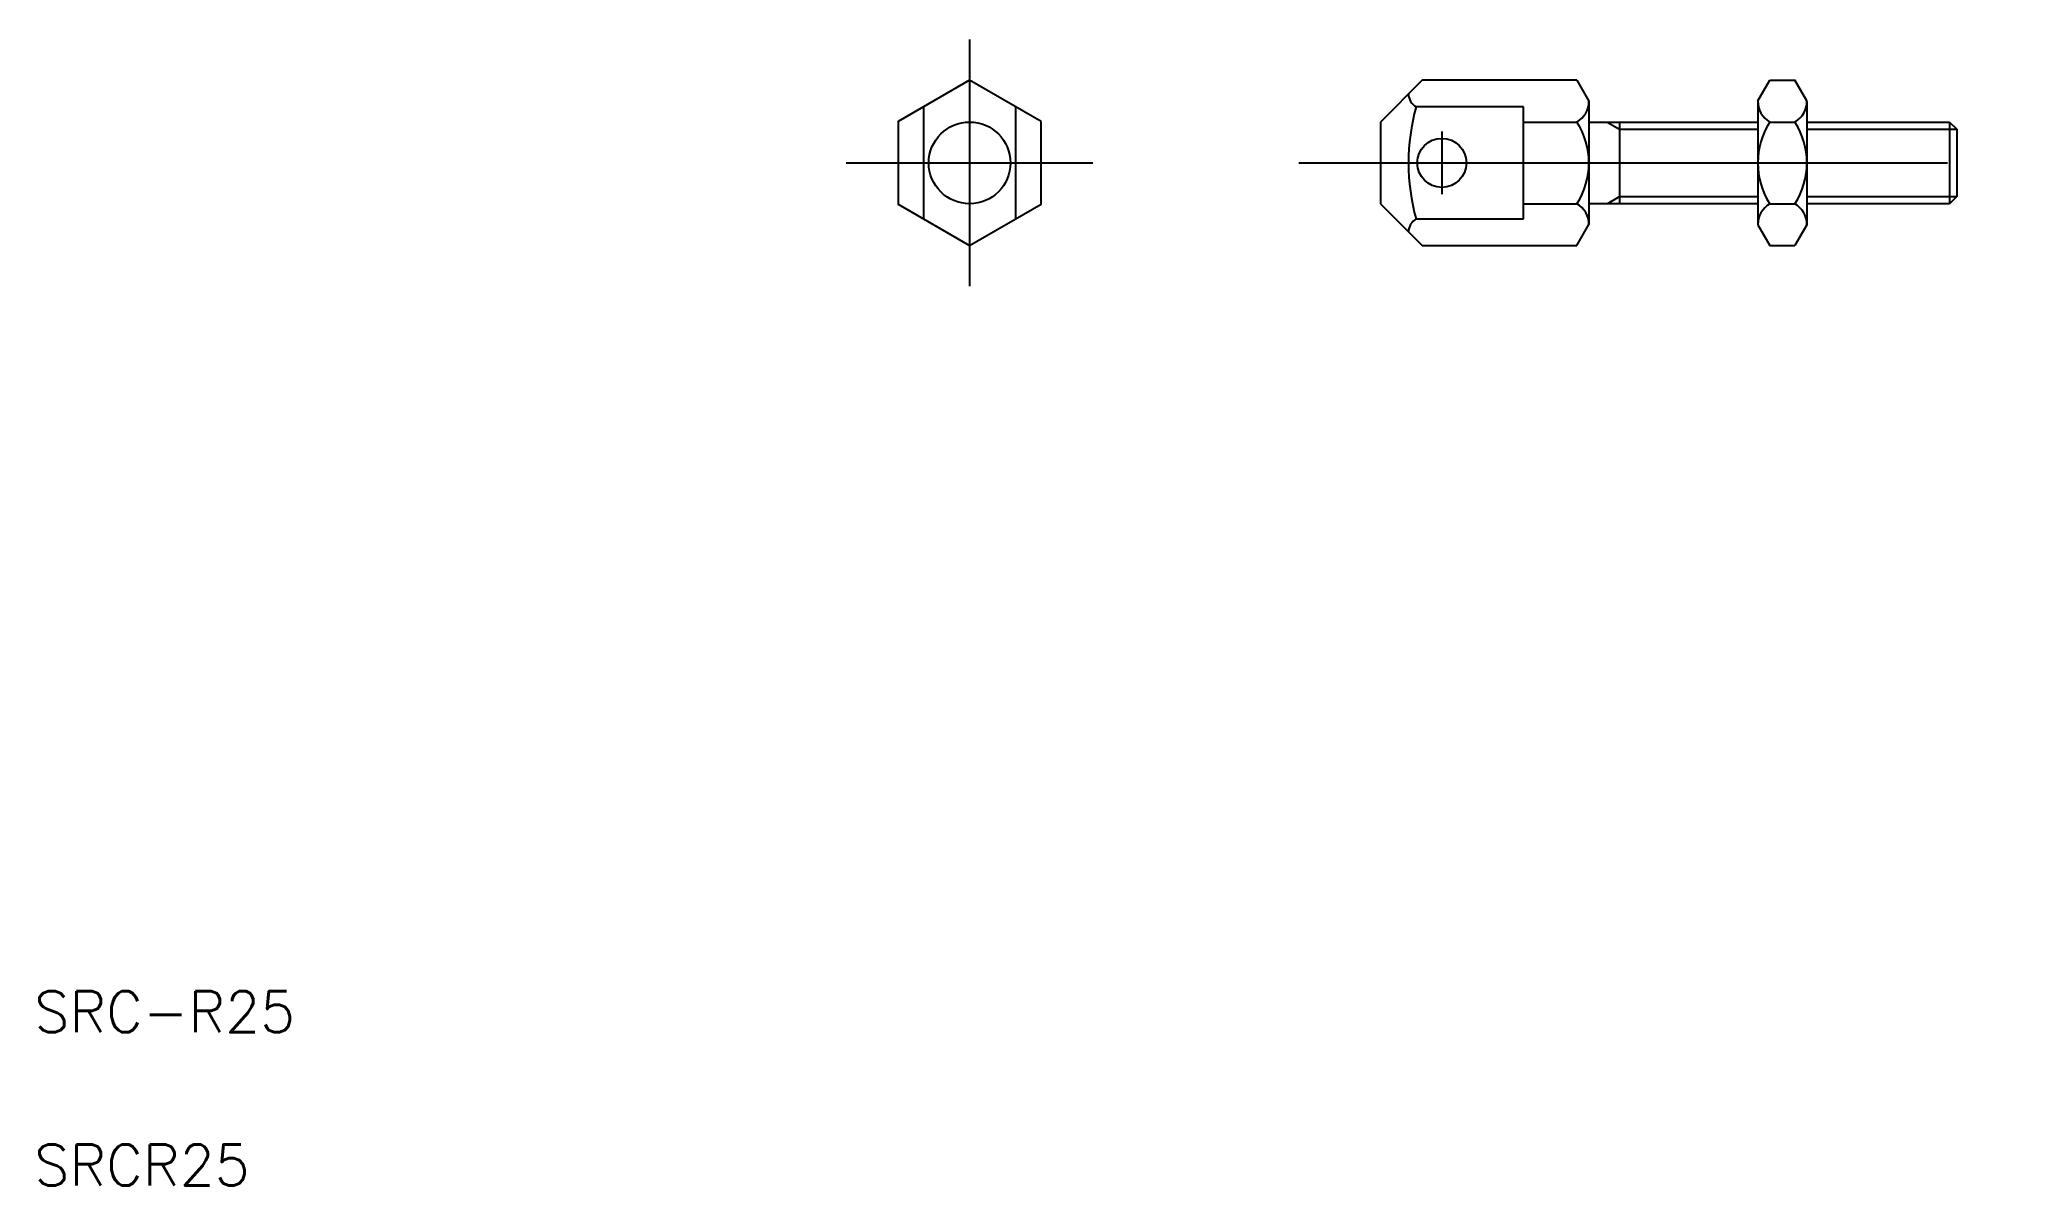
# Model space of a CAD drawing. Extents: x 5.3 to 102.1, y 5 to 61.1.
import ezdxf

# ---------------------------------------------------------------- set-up
doc = ezdxf.new("R2010")
doc.units = 0
doc.linetypes.add('CENTER', pattern=[50.8, 31.75, -6.35, 6.35, -6.35])
doc.layers.get('0').update_dxf_attribs({"linetype": 'CONTINUOUS'})
doc.layers.add('CENTER', color=1, linetype='CENTER')
doc.styles.get("Standard").update_dxf_attribs({"font": 'txt', "bigfont": 'BIGFONT'})

msp = doc.modelspace()

# ---------------------------------------------------------------- linework, layer by layer
at = {"color": 7, "linetype": 'CONTINUOUS'}
for p, q in [((72.931, 59.086), (70.89, 57.045)), ((80.5, 59.086), (72.931, 59.086)), ((80.5, 59.086), (81.09, 58.065)), ((89.358, 58.076), (89.941, 59.086)), ((89.941, 59.086), (91.175, 59.086)), ((90.25, 59.086), (90.25, 59.086)), ((90.558, 59.086), (90.558, 59.086)), ((91.758, 58.076), (91.175, 59.086)), ((48.528, 57.787), (48.528, 52.302)), ((53.028, 57.787), (53.028, 52.302)), ((77.89, 57.787), (72.631, 57.787)), ((77.89, 52.302), (77.89, 57.787)), ((81.09, 58.065), (81.09, 52.025)), ((89.358, 58.076), (89.358, 52.014)), ((91.758, 58.076), (91.758, 52.014)), ((70.89, 57.045), (70.89, 53.045)), ((77.89, 57.045), (80.5, 57.045)), ((81.09, 57.045), (89.358, 57.045)), ((82.59, 57.045), (82.59, 53.045)), ((89.941, 57.045), (91.175, 57.045)), ((91.758, 57.045), (98.74, 57.045)), ((98.74, 57.045), (98.74, 53.045)), ((98.74, 57.045), (99.09, 56.695)), ((99.09, 56.695), (99.09, 53.395)), ((99.09, 53.395), (98.74, 53.045)), ((70.89, 53.045), (72.931, 51.003)), ((72.631, 52.302), (77.89, 52.302)), ((77.89, 53.045), (80.5, 53.045)), ((89.358, 53.045), (81.09, 53.045)), ((89.941, 53.045), (91.175, 53.045)), ((98.74, 53.045), (91.758, 53.045)), ((80.5, 51.003), (81.09, 52.025)), ((89.358, 52.014), (89.941, 51.003)), ((91.758, 52.014), (91.175, 51.003)), ((72.931, 51.003), (80.5, 51.003)), ((89.941, 51.003), (91.175, 51.003))]:
    msp.add_line(p, q, dxfattribs=at)
at = {"color": 3, "linetype": 'CONTINUOUS'}
for p, q in [((81.984, 57.045), (82.59, 56.695)), ((82.59, 56.695), (89.358, 56.695)), ((91.758, 56.695), (99.09, 56.695)), ((81.984, 53.045), (82.59, 53.395)), ((82.59, 53.395), (89.358, 53.395)), ((91.758, 53.395), (99.09, 53.395))]:
    msp.add_line(p, q, dxfattribs=at)
at = {"color": 7, "linetype": 'CONTINUOUS'}
msp.add_lwpolyline([(54.278, 57.066), (50.778, 59.086), (47.278, 57.066), (47.278, 53.024), (50.778, 51.003), (54.278, 53.024)], close=True, dxfattribs=at)
for centre, radius in [((50.778, 55.045), 2), ((73.89, 55.045), 1.2)]:
    msp.add_circle(centre, radius, dxfattribs=at)
for centre, radius, start, end in [((73.007, 58.437), 0.75, 181.89374, 239.96327), ((82.479, 55.045), 10.223, 164.43862, 195.56138), ((79.912, 58.066), 1.178, 299.9647, 359.9647), ((90.543, 58.066), 1.185, 179.49879, 239.49879), ((90.573, 58.066), 1.185, 300.50121, 0.50121), ((77.404, 55.045), 3.686, 327.14182, 32.85818), ((93.078, 55.045), 3.72, 147.47959, 212.52041), ((88.038, 55.045), 3.72, 327.47959, 32.52041), ((73.007, 51.653), 0.75, 120.03673, 178.10626), ((79.912, 52.024), 1.178, 0.0353, 60.0353), ((90.543, 52.024), 1.185, 120.50121, 180.50121), ((90.573, 52.024), 1.185, 359.49879, 59.49879)]:
    msp.add_arc(centre, radius, start, end, dxfattribs=at)
at = {"layer": 'CENTER', "color": 1, "linetype": 'CENTER'}
for p, q in [((50.778, 61.081), (50.778, 49.009)), ((73.89, 56.575), (73.89, 53.515)), ((44.742, 55.045), (56.814, 55.045)), ((66.886, 55.045), (102.063, 55.045))]:
    msp.add_line(p, q, dxfattribs=at)

# ---------------------------------------------------------------- texts
at = {"color": 7, "linetype": 'CONTINUOUS'}
for s, p in [('SRC-R25', (5, 12.5)), ('SRCR25', (5, 5))]:
    msp.add_text(s, height=2, dxfattribs=at).set_placement(p)

doc.saveas('drawing.dxf')
